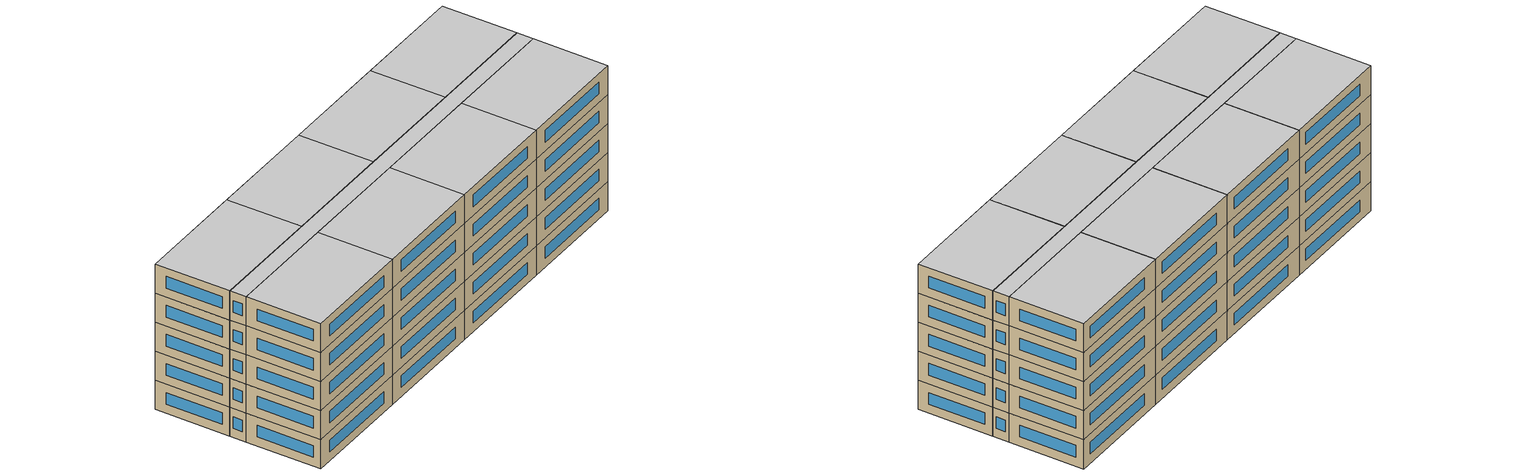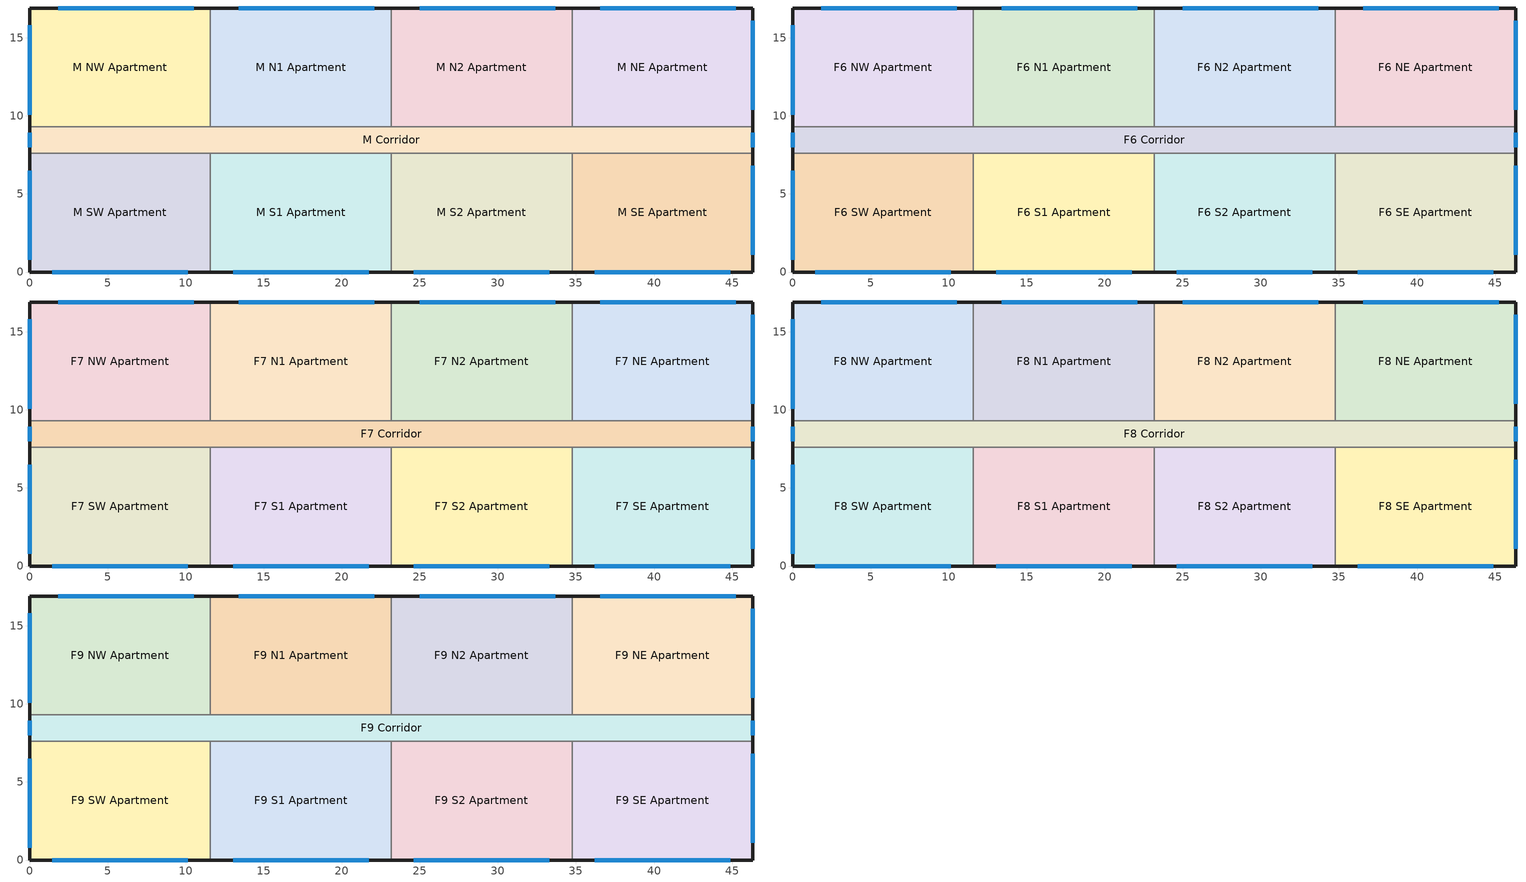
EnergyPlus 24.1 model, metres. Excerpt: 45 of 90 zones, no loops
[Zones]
M N1 Apartment
 floor to F4 N1 Apartment (int_slab_floor): 11.58,16.92 23.16,16.92 23.16,9.3 11.58,9.3 z12.19
 wall outside (res_ext_wall): 23.16,16.92 11.58,16.92 z12.19:15.24
 wall to M N2 Apartment (int_wall): 23.16,9.3 23.16,16.92 z12.19:15.24
 wall to M Corridor (int_wall): 11.58,9.3 23.16,9.3 z12.19:15.24
 window (ResWindow_U__SHGC_0.37): 22.08,16.92 13.4,16.92 z13.15:14.36
M N2 Apartment
 floor to F4 N2 Apartment (int_slab_floor): 23.16,16.92 34.75,16.92 34.75,9.3 23.16,9.3 z12.19
 wall outside (res_ext_wall): 34.75,16.92 23.16,16.92 z12.19:15.24
 wall to M NE Apartment (int_wall): 34.75,9.3 34.75,16.92 z12.19:15.24
 wall to M Corridor (int_wall): 23.16,9.3 34.75,9.3 z12.19:15.24
 window (ResWindow_U__SHGC_0.37): 33.66,16.92 24.98,16.92 z13.15:14.36
M NE Apartment
 floor to F4 NE Apartment (int_slab_floor): 34.75,16.92 46.33,16.92 46.33,9.3 34.75,9.3 z12.19
 wall outside (res_ext_wall): 46.33,9.3 46.33,16.92 34.75,16.92 z12.19:15.24
 wall to M Corridor (int_wall): 34.75,9.3 46.33,9.3 z12.19:15.24
 window (ResWindow_U__SHGC_0.37): 45.25,16.92 36.56,16.92 / 46.33,10.4 46.33,16.11 z13.15:14.36
M NW Apartment
 floor to F4 NW Apartment (int_slab_floor): 0,16.92 11.58,16.92 11.58,9.3 0,9.3 z12.19
 wall outside (res_ext_wall): 11.58,16.92 0,16.92 0,9.3 z12.19:15.24
 wall to M N1 Apartment (int_wall): 11.58,9.3 11.58,16.92 z12.19:15.24
 wall to M Corridor (int_wall): 0,9.3 11.58,9.3 z12.19:15.24
 window (ResWindow_U__SHGC_0.37): 10.5,16.92 1.81,16.92 / 0,15.8 0,10.08 z13.15:14.36
M S1 Apartment
 floor to F4 S1 Apartment (int_slab_floor): 11.58,7.62 23.16,7.62 23.16,0 11.58,0 z12.19
 wall outside (res_ext_wall): 11.58,0 23.16,0 z12.19:15.24
 wall to M S2 Apartment (int_wall): 23.16,0 23.16,7.62 z12.19:15.24
 wall to M Corridor (int_wall): 23.16,7.62 11.58,7.62 z12.19:15.24
 window (ResWindow_U__SHGC_0.37): 13.03,0 21.72,0 z13.15:14.36
M S2 Apartment
 floor to F4 S2 Apartment (int_slab_floor): 23.16,7.62 34.75,7.62 34.75,0 23.16,0 z12.19
 wall outside (res_ext_wall): 23.16,0 34.75,0 z12.19:15.24
 wall to M SE Apartment (int_wall): 34.75,0 34.75,7.62 z12.19:15.24
 wall to M Corridor (int_wall): 34.75,7.62 23.16,7.62 z12.19:15.24
 window (ResWindow_U__SHGC_0.37): 24.61,0 33.3,0 z13.15:14.36
M SE Apartment
 floor to F4 SE Apartment (int_slab_floor): 34.75,7.62 46.33,7.62 46.33,0 34.75,0 z12.19
 wall outside (res_ext_wall): 34.75,0 46.33,0 46.33,7.62 z12.19:15.24
 wall to M Corridor (int_wall): 46.33,7.62 34.75,7.62 z12.19:15.24
 window (ResWindow_U__SHGC_0.37): 36.19,0 44.88,0 / 46.33,1.1 46.33,6.81 z13.15:14.36
M SW Apartment
 floor to F4 SW Apartment (int_slab_floor): 0,7.62 11.58,7.62 11.58,0 0,0 z12.19
 wall outside (res_ext_wall): 0,7.62 0,0 11.58,0 z12.19:15.24
 wall to M S1 Apartment (int_wall): 11.58,0 11.58,7.62 z12.19:15.24
 wall to M Corridor (int_wall): 11.58,7.62 0,7.62 z12.19:15.24
 window (ResWindow_U__SHGC_0.37): 0,6.5 0,0.79 / 1.45,0 10.13,0 z13.15:14.36
M Corridor
 floor to F4 Corridor (int_slab_floor): 0,9.3 46.33,9.3 46.33,7.62 0,7.62 z12.19
 wall outside (res_ext_wall): 46.33,7.62 46.33,9.3 / 0,9.3 0,7.62 z12.19:15.24
 window (ResWindow_U__SHGC_0.37): 0,8.91 0,8 / 46.33,8 46.33,8.91 z13.15:14.36
F6 N1 Apartment
 floor to M N1 Apartment (int_slab_floor): 11.58,16.92 23.16,16.92 23.16,9.3 11.58,9.3 z15.24
 wall outside (res_ext_wall): 23.16,16.92 11.58,16.92 z15.24:18.29
 wall to F6 N2 Apartment (int_wall): 23.16,9.3 23.16,16.92 z15.24:18.29
 wall to F6 Corridor (int_wall): 11.58,9.3 23.16,9.3 z15.24:18.29
 window (ResWindow_U__SHGC_0.37): 22.08,16.92 13.4,16.92 z16.19:17.41
F6 N2 Apartment
 floor to M N2 Apartment (int_slab_floor): 23.16,16.92 34.75,16.92 34.75,9.3 23.16,9.3 z15.24
 wall outside (res_ext_wall): 34.75,16.92 23.16,16.92 z15.24:18.29
 wall to F6 NE Apartment (int_wall): 34.75,9.3 34.75,16.92 z15.24:18.29
 wall to F6 Corridor (int_wall): 23.16,9.3 34.75,9.3 z15.24:18.29
 window (ResWindow_U__SHGC_0.37): 33.66,16.92 24.98,16.92 z16.19:17.41
F6 NE Apartment
 floor to M NE Apartment (int_slab_floor): 34.75,16.92 46.33,16.92 46.33,9.3 34.75,9.3 z15.24
 wall outside (res_ext_wall): 46.33,9.3 46.33,16.92 34.75,16.92 z15.24:18.29
 wall to F6 Corridor (int_wall): 34.75,9.3 46.33,9.3 z15.24:18.29
 window (ResWindow_U__SHGC_0.37): 45.25,16.92 36.56,16.92 / 46.33,10.4 46.33,16.11 z16.19:17.41
F6 NW Apartment
 floor to M NW Apartment (int_slab_floor): 0,16.92 11.58,16.92 11.58,9.3 0,9.3 z15.24
 wall outside (res_ext_wall): 11.58,16.92 0,16.92 0,9.3 z15.24:18.29
 wall to F6 N1 Apartment (int_wall): 11.58,9.3 11.58,16.92 z15.24:18.29
 wall to F6 Corridor (int_wall): 0,9.3 11.58,9.3 z15.24:18.29
 window (ResWindow_U__SHGC_0.37): 10.5,16.92 1.81,16.92 / 0,15.8 0,10.08 z16.19:17.41
F6 S1 Apartment
 floor to M S1 Apartment (int_slab_floor): 11.58,7.62 23.16,7.62 23.16,0 11.58,0 z15.24
 wall outside (res_ext_wall): 11.58,0 23.16,0 z15.24:18.29
 wall to F6 S2 Apartment (int_wall): 23.16,0 23.16,7.62 z15.24:18.29
 wall to F6 Corridor (int_wall): 23.16,7.62 11.58,7.62 z15.24:18.29
 window (ResWindow_U__SHGC_0.37): 13.03,0 21.72,0 z16.19:17.41
F6 S2 Apartment
 floor to M S2 Apartment (int_slab_floor): 23.16,7.62 34.75,7.62 34.75,0 23.16,0 z15.24
 wall outside (res_ext_wall): 23.16,0 34.75,0 z15.24:18.29
 wall to F6 SE Apartment (int_wall): 34.75,0 34.75,7.62 z15.24:18.29
 wall to F6 Corridor (int_wall): 34.75,7.62 23.16,7.62 z15.24:18.29
 window (ResWindow_U__SHGC_0.37): 24.61,0 33.3,0 z16.19:17.41
F6 SE Apartment
 floor to M SE Apartment (int_slab_floor): 34.75,7.62 46.33,7.62 46.33,0 34.75,0 z15.24
 wall outside (res_ext_wall): 34.75,0 46.33,0 46.33,7.62 z15.24:18.29
 wall to F6 Corridor (int_wall): 46.33,7.62 34.75,7.62 z15.24:18.29
 window (ResWindow_U__SHGC_0.37): 36.19,0 44.88,0 / 46.33,1.1 46.33,6.81 z16.19:17.41
F6 SW Apartment
 floor to M SW Apartment (int_slab_floor): 0,7.62 11.58,7.62 11.58,0 0,0 z15.24
 wall outside (res_ext_wall): 0,7.62 0,0 11.58,0 z15.24:18.29
 wall to F6 S1 Apartment (int_wall): 11.58,0 11.58,7.62 z15.24:18.29
 wall to F6 Corridor (int_wall): 11.58,7.62 0,7.62 z15.24:18.29
 window (ResWindow_U__SHGC_0.37): 0,6.5 0,0.79 / 1.45,0 10.13,0 z16.19:17.41
F6 Corridor
 floor to M Corridor (int_slab_floor): 0,9.3 46.33,9.3 46.33,7.62 0,7.62 z15.24
 wall outside (res_ext_wall): 46.33,7.62 46.33,9.3 / 0,9.3 0,7.62 z15.24:18.29
 window (ResWindow_U__SHGC_0.37): 0,8.91 0,8 / 46.33,8 46.33,8.91 z16.19:17.41
F7 N1 Apartment
 floor to F6 N1 Apartment (int_slab_floor): 11.58,16.92 23.16,16.92 23.16,9.3 11.58,9.3 z18.29
 wall outside (res_ext_wall): 23.16,16.92 11.58,16.92 z18.29:21.33
 wall to F7 N2 Apartment (int_wall): 23.16,9.3 23.16,16.92 z18.29:21.33
 wall to F7 Corridor (int_wall): 11.58,9.3 23.16,9.3 z18.29:21.33
 window (ResWindow_U__SHGC_0.37): 22.08,16.92 13.4,16.92 z19.24:20.46
F7 N2 Apartment
 floor to F6 N2 Apartment (int_slab_floor): 23.16,16.92 34.75,16.92 34.75,9.3 23.16,9.3 z18.29
 wall outside (res_ext_wall): 34.75,16.92 23.16,16.92 z18.29:21.33
 wall to F7 NE Apartment (int_wall): 34.75,9.3 34.75,16.92 z18.29:21.33
 wall to F7 Corridor (int_wall): 23.16,9.3 34.75,9.3 z18.29:21.33
 window (ResWindow_U__SHGC_0.37): 33.66,16.92 24.98,16.92 z19.24:20.46
F7 NE Apartment
 floor to F6 NE Apartment (int_slab_floor): 34.75,16.92 46.33,16.92 46.33,9.3 34.75,9.3 z18.29
 wall outside (res_ext_wall): 46.33,9.3 46.33,16.92 34.75,16.92 z18.29:21.33
 wall to F7 Corridor (int_wall): 34.75,9.3 46.33,9.3 z18.29:21.33
 window (ResWindow_U__SHGC_0.37): 45.25,16.92 36.56,16.92 / 46.33,10.4 46.33,16.11 z19.24:20.46
F7 NW Apartment
 floor to F6 NW Apartment (int_slab_floor): 0,16.92 11.58,16.92 11.58,9.3 0,9.3 z18.29
 wall outside (res_ext_wall): 11.58,16.92 0,16.92 0,9.3 z18.29:21.33
 wall to F7 N1 Apartment (int_wall): 11.58,9.3 11.58,16.92 z18.29:21.33
 wall to F7 Corridor (int_wall): 0,9.3 11.58,9.3 z18.29:21.33
 window (ResWindow_U__SHGC_0.37): 10.5,16.92 1.81,16.92 / 0,15.8 0,10.08 z19.24:20.46
F7 S1 Apartment
 floor to F6 S1 Apartment (int_slab_floor): 11.58,7.62 23.16,7.62 23.16,0 11.58,0 z18.29
 wall outside (res_ext_wall): 11.58,0 23.16,0 z18.29:21.33
 wall to F7 S2 Apartment (int_wall): 23.16,0 23.16,7.62 z18.29:21.33
 wall to F7 Corridor (int_wall): 23.16,7.62 11.58,7.62 z18.29:21.33
 window (ResWindow_U__SHGC_0.37): 13.03,0 21.72,0 z19.24:20.46
F7 S2 Apartment
 floor to F6 S2 Apartment (int_slab_floor): 23.16,7.62 34.75,7.62 34.75,0 23.16,0 z18.29
 wall outside (res_ext_wall): 23.16,0 34.75,0 z18.29:21.33
 wall to F7 SE Apartment (int_wall): 34.75,0 34.75,7.62 z18.29:21.33
 wall to F7 Corridor (int_wall): 34.75,7.62 23.16,7.62 z18.29:21.33
 window (ResWindow_U__SHGC_0.37): 24.61,0 33.3,0 z19.24:20.46
F7 SE Apartment
 floor to F6 SE Apartment (int_slab_floor): 34.75,7.62 46.33,7.62 46.33,0 34.75,0 z18.29
 wall outside (res_ext_wall): 34.75,0 46.33,0 46.33,7.62 z18.29:21.33
 wall to F7 Corridor (int_wall): 46.33,7.62 34.75,7.62 z18.29:21.33
 window (ResWindow_U__SHGC_0.37): 36.19,0 44.88,0 / 46.33,1.1 46.33,6.81 z19.24:20.46
F7 SW Apartment
 floor to F6 SW Apartment (int_slab_floor): 0,7.62 11.58,7.62 11.58,0 0,0 z18.29
 wall outside (res_ext_wall): 0,7.62 0,0 11.58,0 z18.29:21.33
 wall to F7 S1 Apartment (int_wall): 11.58,0 11.58,7.62 z18.29:21.33
 wall to F7 Corridor (int_wall): 11.58,7.62 0,7.62 z18.29:21.33
 window (ResWindow_U__SHGC_0.37): 0,6.5 0,0.79 / 1.45,0 10.13,0 z19.24:20.46
F7 Corridor
 floor to F6 Corridor (int_slab_floor): 0,9.3 46.33,9.3 46.33,7.62 0,7.62 z18.29
 wall outside (res_ext_wall): 46.33,7.62 46.33,9.3 / 0,9.3 0,7.62 z18.29:21.33
 window (ResWindow_U__SHGC_0.37): 0,8.91 0,8 / 46.33,8 46.33,8.91 z19.24:20.46
F8 N1 Apartment
 floor to F7 N1 Apartment (int_slab_floor): 11.58,16.92 23.16,16.92 23.16,9.3 11.58,9.3 z21.33
 wall outside (res_ext_wall): 23.16,16.92 11.58,16.92 z21.33:24.38
 wall to F8 N2 Apartment (int_wall): 23.16,9.3 23.16,16.92 z21.33:24.38
 wall to F8 Corridor (int_wall): 11.58,9.3 23.16,9.3 z21.33:24.38
 window (ResWindow_U__SHGC_0.37): 22.08,16.92 13.4,16.92 z22.29:23.51
F8 N2 Apartment
 floor to F7 N2 Apartment (int_slab_floor): 23.16,16.92 34.75,16.92 34.75,9.3 23.16,9.3 z21.33
 wall outside (res_ext_wall): 34.75,16.92 23.16,16.92 z21.33:24.38
 wall to F8 NE Apartment (int_wall): 34.75,9.3 34.75,16.92 z21.33:24.38
 wall to F8 Corridor (int_wall): 23.16,9.3 34.75,9.3 z21.33:24.38
 window (ResWindow_U__SHGC_0.37): 33.66,16.92 24.98,16.92 z22.29:23.51
F8 NE Apartment
 floor to F7 NE Apartment (int_slab_floor): 34.75,16.92 46.33,16.92 46.33,9.3 34.75,9.3 z21.33
 wall outside (res_ext_wall): 46.33,9.3 46.33,16.92 34.75,16.92 z21.33:24.38
 wall to F8 Corridor (int_wall): 34.75,9.3 46.33,9.3 z21.33:24.38
 window (ResWindow_U__SHGC_0.37): 45.25,16.92 36.56,16.92 / 46.33,10.4 46.33,16.11 z22.29:23.51
F8 NW Apartment
 floor to F7 NW Apartment (int_slab_floor): 0,16.92 11.58,16.92 11.58,9.3 0,9.3 z21.33
 wall outside (res_ext_wall): 11.58,16.92 0,16.92 0,9.3 z21.33:24.38
 wall to F8 N1 Apartment (int_wall): 11.58,9.3 11.58,16.92 z21.33:24.38
 wall to F8 Corridor (int_wall): 0,9.3 11.58,9.3 z21.33:24.38
 window (ResWindow_U__SHGC_0.37): 10.5,16.92 1.81,16.92 / 0,15.8 0,10.08 z22.29:23.51
F8 S1 Apartment
 floor to F7 S1 Apartment (int_slab_floor): 11.58,7.62 23.16,7.62 23.16,0 11.58,0 z21.33
 wall outside (res_ext_wall): 11.58,0 23.16,0 z21.33:24.38
 wall to F8 S2 Apartment (int_wall): 23.16,0 23.16,7.62 z21.33:24.38
 wall to F8 Corridor (int_wall): 23.16,7.62 11.58,7.62 z21.33:24.38
 window (ResWindow_U__SHGC_0.37): 13.03,0 21.72,0 z22.29:23.51
F8 S2 Apartment
 floor to F7 S2 Apartment (int_slab_floor): 23.16,7.62 34.75,7.62 34.75,0 23.16,0 z21.33
 wall outside (res_ext_wall): 23.16,0 34.75,0 z21.33:24.38
 wall to F8 SE Apartment (int_wall): 34.75,0 34.75,7.62 z21.33:24.38
 wall to F8 Corridor (int_wall): 34.75,7.62 23.16,7.62 z21.33:24.38
 window (ResWindow_U__SHGC_0.37): 24.61,0 33.3,0 z22.29:23.51
F8 SE Apartment
 floor to F7 SE Apartment (int_slab_floor): 34.75,7.62 46.33,7.62 46.33,0 34.75,0 z21.33
 wall outside (res_ext_wall): 34.75,0 46.33,0 46.33,7.62 z21.33:24.38
 wall to F8 Corridor (int_wall): 46.33,7.62 34.75,7.62 z21.33:24.38
 window (ResWindow_U__SHGC_0.37): 36.19,0 44.88,0 / 46.33,1.1 46.33,6.81 z22.29:23.51
F8 SW Apartment
 floor to F7 SW Apartment (int_slab_floor): 0,7.62 11.58,7.62 11.58,0 0,0 z21.33
 wall outside (res_ext_wall): 0,7.62 0,0 11.58,0 z21.33:24.38
 wall to F8 S1 Apartment (int_wall): 11.58,0 11.58,7.62 z21.33:24.38
 wall to F8 Corridor (int_wall): 11.58,7.62 0,7.62 z21.33:24.38
 window (ResWindow_U__SHGC_0.37): 0,6.5 0,0.79 / 1.45,0 10.13,0 z22.29:23.51
F8 Corridor
 floor to F7 Corridor (int_slab_floor): 0,9.3 46.33,9.3 46.33,7.62 0,7.62 z21.33
 wall outside (res_ext_wall): 46.33,7.62 46.33,9.3 / 0,9.3 0,7.62 z21.33:24.38
 window (ResWindow_U__SHGC_0.37): 0,8.91 0,8 / 46.33,8 46.33,8.91 z22.29:23.51
F9 N1 Apartment
 floor to F8 N1 Apartment (int_slab_floor): 11.58,16.92 23.16,16.92 23.16,9.3 11.58,9.3 z24.38
 wall outside (res_ext_wall): 23.16,16.92 11.58,16.92 z24.38:27.43
 wall to F9 N2 Apartment (int_wall): 23.16,9.3 23.16,16.92 z24.38:27.43
 wall to F9 Corridor (int_wall): 11.58,9.3 23.16,9.3 z24.38:27.43
 window (ResWindow_U__SHGC_0.37): 22.08,16.92 13.4,16.92 z25.34:26.56
 ceiling to T N1 Apartment (int_slab_ceiling): 23.16,9.3 23.16,16.92 11.58,16.92 11.58,9.3 z27.43
F9 N2 Apartment
 floor to F8 N2 Apartment (int_slab_floor): 23.16,16.92 34.75,16.92 34.75,9.3 23.16,9.3 z24.38
 wall outside (res_ext_wall): 34.75,16.92 23.16,16.92 z24.38:27.43
 wall to F9 NE Apartment (int_wall): 34.75,9.3 34.75,16.92 z24.38:27.43
 wall to F9 Corridor (int_wall): 23.16,9.3 34.75,9.3 z24.38:27.43
 window (ResWindow_U__SHGC_0.37): 33.66,16.92 24.98,16.92 z25.34:26.56
 ceiling to T N2 Apartment (int_slab_ceiling): 34.75,9.3 34.75,16.92 23.16,16.92 23.16,9.3 z27.43
F9 NE Apartment
 floor to F8 NE Apartment (int_slab_floor): 34.75,16.92 46.33,16.92 46.33,9.3 34.75,9.3 z24.38
 wall outside (res_ext_wall): 46.33,9.3 46.33,16.92 34.75,16.92 z24.38:27.43
 wall to F9 Corridor (int_wall): 34.75,9.3 46.33,9.3 z24.38:27.43
 window (ResWindow_U__SHGC_0.37): 45.25,16.92 36.56,16.92 / 46.33,10.4 46.33,16.11 z25.34:26.56
 ceiling to T NE Apartment (int_slab_ceiling): 46.33,9.3 46.33,16.92 34.75,16.92 34.75,9.3 z27.43
F9 NW Apartment
 floor to F8 NW Apartment (int_slab_floor): 0,16.92 11.58,16.92 11.58,9.3 0,9.3 z24.38
 wall outside (res_ext_wall): 11.58,16.92 0,16.92 0,9.3 z24.38:27.43
 wall to F9 N1 Apartment (int_wall): 11.58,9.3 11.58,16.92 z24.38:27.43
 wall to F9 Corridor (int_wall): 0,9.3 11.58,9.3 z24.38:27.43
 window (ResWindow_U__SHGC_0.37): 10.5,16.92 1.81,16.92 / 0,15.8 0,10.08 z25.34:26.56
 ceiling to T NW Apartment (int_slab_ceiling): 11.58,9.3 11.58,16.92 0,16.92 0,9.3 z27.43
F9 S1 Apartment
 floor to F8 S1 Apartment (int_slab_floor): 11.58,7.62 23.16,7.62 23.16,0 11.58,0 z24.38
 wall outside (res_ext_wall): 11.58,0 23.16,0 z24.38:27.43
 wall to F9 S2 Apartment (int_wall): 23.16,0 23.16,7.62 z24.38:27.43
 wall to F9 Corridor (int_wall): 23.16,7.62 11.58,7.62 z24.38:27.43
 window (ResWindow_U__SHGC_0.37): 13.03,0 21.72,0 z25.34:26.56
 ceiling to T S1 Apartment (int_slab_ceiling): 23.16,0 23.16,7.62 11.58,7.62 11.58,0 z27.43
F9 S2 Apartment
 floor to F8 S2 Apartment (int_slab_floor): 23.16,7.62 34.75,7.62 34.75,0 23.16,0 z24.38
 wall outside (res_ext_wall): 23.16,0 34.75,0 z24.38:27.43
 wall to F9 SE Apartment (int_wall): 34.75,0 34.75,7.62 z24.38:27.43
 wall to F9 Corridor (int_wall): 34.75,7.62 23.16,7.62 z24.38:27.43
 window (ResWindow_U__SHGC_0.37): 24.61,0 33.3,0 z25.34:26.56
 ceiling to T S2 Apartment (int_slab_ceiling): 34.75,0 34.75,7.62 23.16,7.62 23.16,0 z27.43
F9 SE Apartment
 floor to F8 SE Apartment (int_slab_floor): 34.75,7.62 46.33,7.62 46.33,0 34.75,0 z24.38
 wall outside (res_ext_wall): 34.75,0 46.33,0 46.33,7.62 z24.38:27.43
 wall to F9 Corridor (int_wall): 46.33,7.62 34.75,7.62 z24.38:27.43
 window (ResWindow_U__SHGC_0.37): 36.19,0 44.88,0 / 46.33,1.1 46.33,6.81 z25.34:26.56
 ceiling to T SE Apartment (int_slab_ceiling): 46.33,0 46.33,7.62 34.75,7.62 34.75,0 z27.43
F9 SW Apartment
 floor to F8 SW Apartment (int_slab_floor): 0,7.62 11.58,7.62 11.58,0 0,0 z24.38
 wall outside (res_ext_wall): 0,7.62 0,0 11.58,0 z24.38:27.43
 wall to F9 S1 Apartment (int_wall): 11.58,0 11.58,7.62 z24.38:27.43
 wall to F9 Corridor (int_wall): 11.58,7.62 0,7.62 z24.38:27.43
 window (ResWindow_U__SHGC_0.37): 0,6.5 0,0.79 / 1.45,0 10.13,0 z25.34:26.56
 ceiling to T SW Apartment (int_slab_ceiling): 11.58,0 11.58,7.62 0,7.62 0,0 z27.43
F9 Corridor
 floor to F8 Corridor (int_slab_floor): 0,9.3 46.33,9.3 46.33,7.62 0,7.62 z24.38
 wall outside (res_ext_wall): 46.33,7.62 46.33,9.3 / 0,9.3 0,7.62 z24.38:27.43
 window (ResWindow_U__SHGC_0.37): 0,8.91 0,8 / 46.33,8 46.33,8.91 z25.34:26.56
 ceiling to T Corridor (int_slab_ceiling): 46.33,7.62 46.33,9.3 0,9.3 0,7.62 z27.43
[Building]
ApartmentHighRise: Loads convergence tolerance value=0.04; Maximum number of warmup days=15; Minimum number of warmup days=6; North axis=0; Solar distribution=MinimalShadowing; Temperature convergence tolerance value=0.2; Terrain=City
[Site:GroundTemperature:FCfactorMethod]
January ground temperature=7.1; February ground temperature=3; March ground temperature=-1; April ground temperature=0.8; May ground temperature=-0.2; June ground temperature=4.8; July ground temperature=6.1; August ground temperature=13.7; September ground temperature=22.2; October ground temperature=22.7; November ground temperature=21.7; December ground temperature=18.5
[Site:Location]
Denver-Aurora-Buckley.AFB_CO_USA WMO=724695: Elevation=1726; Latitude=39.72; Longitude=-104.75; Time zone=-7
[Site:WaterMainsTemperature]
Annual average outdoor air temperature=9.95; Calculation method=Correlation; Maximum difference in monthly average outdoor air temperatures=23.7
[SizingPeriod:DesignDay] Barometric pressure=82237; Day of month=21; Daylight saving time indicator=No; Dry bulb temperature range modifier type=DefaultMultipliers; Humidity condition type=WetBulb; Rain indicator=No; Snow indicator=No
Name | Ashrae clear sky optical depth for beam irradiance taub | Ashrae clear sky optical depth for diffuse irradiance taud | Daily dry bulb temperature range | Day type | Maximum dry bulb temperature | Month | Solar model indicator | Wetbulb or dewpoint at maximum dry bulb | Wind direction | Wind speed | Sky clearness
Denver-Aurora-Buckley.AFB_CO_USA Ann Clg .4% Condns DB=>MWB | 0.423 | 2.02 | 14.8 | SummerDesignDay | 33.9 | 7 | ASHRAETau | 15 | 30 | 3.6
Denver-Aurora-Buckley.AFB_CO_USA Ann Htg 99.6% Condns DB |  |  | 0 | WinterDesignDay | -17.9 | 12 | ASHRAEClearSky | -17.9 | 180 | 2.5 | 0
[Construction]
InteriorFurnishings: Std Wood 6inch
ResWindow_U__SHGC_0.37: Res Window Glazing Layer
int_slab_ceiling: CP02 CARPET PAD, 100mm Normalweight concrete floor
int_slab_floor: 100mm Normalweight concrete floor, CP02 CARPET PAD
int_wall: G01 13mm gypsum board, G01 13mm gypsum board
res_ext_wall: F07 25mm stucco, G01 16mm gypsum board, Res_Exterior_Wall_Insulation, G01 16mm gypsum board
[Material]
Name | Conductivity | Density | Roughness | Specific heat | Thickness | Solar absorptance | Thermal absorptance | Visible absorptance
100mm Normalweight concrete floor | 2.31 | 2322 | MediumRough | 832 | 0.1016
F07 25mm stucco | 0.72 | 1856 | Smooth | 840 | 0.0254 | 0.7 | 0.9 | 0.7
G01 13mm gypsum board | 0.16 | 800 | Smooth | 1090 | 0.0127 | 0.7 | 0.9 | 0.5
G01 16mm gypsum board | 0.16 | 800 | MediumSmooth | 1090 | 0.0159
Std Wood 6inch | 0.12 | 540 | MediumSmooth | 1210 | 0.15 | 0.7 | 0.9 | 0.7
[Material:NoMass] Solar absorptance=0.7; Thermal absorptance=0.9
Name | Roughness | Thermal resistance | Visible absorptance
CP02 CARPET PAD | VeryRough | 0.21648 | 0.8
Res_Exterior_Wall_Insulation | MediumSmooth | 2.81828 | 0.7
[WindowMaterial:SimpleGlazingSystem]
Res Window Glazing Layer: Solar heat gain coefficient=0.37; U factor=2.15774; Visible transmittance=0.407
[ElectricEquipment] Design level calculation method=Watts/Area; End use subcategory=MiscPlug; Fraction latent=0; Fraction lost=0; Fraction radiant=0.5; Schedule=EQP_APT_SCH; Watts per floor area=6.67
Name | Zone or zonelist or space or spacelist
F6 N1 Apartment_Plug_MN1_Equip | F6 N1 Apartment
F6 N2 Apartment_Plug_MN2_Equip | F6 N2 Apartment
F6 NE Apartment_Plug_MNE_Equip | F6 NE Apartment
F6 NW Apartment_Plug_MNW_Equip | F6 NW Apartment
F6 S1 Apartment_Plug_MS1_Equip | F6 S1 Apartment
F6 S2 Apartment_Plug_MS2_Equip | F6 S2 Apartment
F6 SE Apartment_Plug_MSE_Equip | F6 SE Apartment
F6 SW Apartment_Plug_MSW_Equip | F6 SW Apartment
F7 N1 Apartment_Plug_MN1_Equip | F7 N1 Apartment
F7 N2 Apartment_Plug_MN2_Equip | F7 N2 Apartment
F7 NE Apartment_Plug_MNE_Equip | F7 NE Apartment
F7 NW Apartment_Plug_MNW_Equip | F7 NW Apartment
F7 S1 Apartment_Plug_MS1_Equip | F7 S1 Apartment
F7 S2 Apartment_Plug_MS2_Equip | F7 S2 Apartment
F7 SE Apartment_Plug_MSE_Equip | F7 SE Apartment
F7 SW Apartment_Plug_MSW_Equip | F7 SW Apartment
F8 N1 Apartment_Plug_MN1_Equip | F8 N1 Apartment
F8 N2 Apartment_Plug_MN2_Equip | F8 N2 Apartment
F8 NE Apartment_Plug_MNE_Equip | F8 NE Apartment
F8 NW Apartment_Plug_MNW_Equip | F8 NW Apartment
F8 S1 Apartment_Plug_MS1_Equip | F8 S1 Apartment
F8 S2 Apartment_Plug_MS2_Equip | F8 S2 Apartment
F8 SE Apartment_Plug_MSE_Equip | F8 SE Apartment
F8 SW Apartment_Plug_MSW_Equip | F8 SW Apartment
F9 N1 Apartment_Plug_MN1_Equip | F9 N1 Apartment
F9 N2 Apartment_Plug_MN2_Equip | F9 N2 Apartment
F9 NE Apartment_Plug_MNE_Equip | F9 NE Apartment
F9 NW Apartment_Plug_MNW_Equip | F9 NW Apartment
F9 S1 Apartment_Plug_MS1_Equip | F9 S1 Apartment
F9 S2 Apartment_Plug_MS2_Equip | F9 S2 Apartment
F9 SE Apartment_Plug_MSE_Equip | F9 SE Apartment
F9 SW Apartment_Plug_MSW_Equip | F9 SW Apartment
M N1 Apartment_Plug_MN1_Equip | M N1 Apartment
M N2 Apartment_Plug_MN2_Equip | M N2 Apartment
M NE Apartment_Plug_MNE_Equip | M NE Apartment
M NW Apartment_Plug_MNW_Equip | M NW Apartment
M S1 Apartment_Plug_MS1_Equip | M S1 Apartment
M S2 Apartment_Plug_MS2_Equip | M S2 Apartment
M SE Apartment_Plug_MSE_Equip | M SE Apartment
M SW Apartment_Plug_MSW_Equip | M SW Apartment
[EnergyManagementSystem:Program]
SetBoilerPar: SET CapRated =  197380.04; SET EtRated =  0.8; SET CapRated = (CapRated *3.412)/1000; SET SkinLossRate = 0.02; SET BoilerType = 1; IF BoilerType  == 1; IF CapRated >10000; SET PLRx = 0.2; ELSEIF CapRated >5000; SET PLRx = 0.25; ELSEIF CapRated >1000; SET PLRx = 0.33; ELSE; SET BoilerType = 2; SET PLRx = 0.2; ENDIF; ELSE; SET PLRx = 0.2; ENDIF; IF BoilerType == 1; SET CurveX = 0.975 + 0.305 * PLRx - 0.527 * (PLRx^2) + 0.249 * (PLRx^3); ELSE; SET CurveX = 0.907 + 0.320 * PLRx - 0.420 * (PLRx^2) + 0.193 * (PLRx^3); ENDIF; SET LoadX = CapRated * PLRx; SET Etx = CurveX * EtRated; SET InputEx = LoadX/Etx; SET SkinEx = CapRated * SkinLossRate; SET Ecx = (LoadX + SkinEx)/InputEx
Transformer_Load_Prog: SET Wired_LTG = Facility_Int_LTG*0.0015
[EnergyManagementSystem:ProgramCallingManager]
BoilerCurveManager: InsideHVACSystemIterationLoop; SetBoilerCurve
BoilerParManager: BeginNewEnvironment; SetBoilerPar
Door_Switch_Enabled_Thermostat_Reset: BeginTimestepBeforePredictor; Door_Switch_Enabled_Thermostat_Reset_Program_N_Apartments; Door_Switch_Enabled_Thermostat_Reset_Program_S_Apartments
OA_BASED_OPTIMUM_START_EMS_Program Manager: BeginTimestepBeforePredictor; OA_BASED_OPTIMUM_START_EMS_Program
Transformer_Load_Prog_Manager: AfterPredictorAfterHVACManagers; Transformer_Load_Prog
[EnergyManagementSystem:Sensor]
Name | Output variable or output meter | Output variable or output meter index key
Facility_Int_LTG | InteriorLights:Electricity
OAT | Site Outdoor Air Drybulb Temperature | Environment
[Exterior:Lights]
Facade Lighting: Control option=AstronomicalClock; Design level=7504.3; End use subcategory=General; Schedule=Exterior_Lgt_ALWAYS_ON
[InternalMass] Construction=InteriorFurnishings; Surface area=176.4981
Name | Zone or zonelist
F6 N1 Apartment_InternalMass_1 | F6 N1 Apartment
F6 N2 Apartment_InternalMass_1 | F6 N2 Apartment
F6 NE Apartment_InternalMass_1 | F6 NE Apartment
F6 NW Apartment_InternalMass_1 | F6 NW Apartment
F6 S1 Apartment_InternalMass_1 | F6 S1 Apartment
F6 S2 Apartment_InternalMass_1 | F6 S2 Apartment
F6 SE Apartment_InternalMass_1 | F6 SE Apartment
F6 SW Apartment_InternalMass_1 | F6 SW Apartment
F7 N1 Apartment_InternalMass_1 | F7 N1 Apartment
F7 N2 Apartment_InternalMass_1 | F7 N2 Apartment
F7 NE Apartment_InternalMass_1 | F7 NE Apartment
F7 NW Apartment_InternalMass_1 | F7 NW Apartment
F7 S1 Apartment_InternalMass_1 | F7 S1 Apartment
F7 S2 Apartment_InternalMass_1 | F7 S2 Apartment
F7 SE Apartment_InternalMass_1 | F7 SE Apartment
F7 SW Apartment_InternalMass_1 | F7 SW Apartment
F8 N1 Apartment_InternalMass_1 | F8 N1 Apartment
F8 N2 Apartment_InternalMass_1 | F8 N2 Apartment
F8 NE Apartment_InternalMass_1 | F8 NE Apartment
F8 NW Apartment_InternalMass_1 | F8 NW Apartment
F8 S1 Apartment_InternalMass_1 | F8 S1 Apartment
F8 S2 Apartment_InternalMass_1 | F8 S2 Apartment
F8 SE Apartment_InternalMass_1 | F8 SE Apartment
F8 SW Apartment_InternalMass_1 | F8 SW Apartment
F9 N1 Apartment_InternalMass_1 | F9 N1 Apartment
F9 N2 Apartment_InternalMass_1 | F9 N2 Apartment
F9 NE Apartment_InternalMass_1 | F9 NE Apartment
F9 NW Apartment_InternalMass_1 | F9 NW Apartment
F9 S1 Apartment_InternalMass_1 | F9 S1 Apartment
F9 S2 Apartment_InternalMass_1 | F9 S2 Apartment
F9 SE Apartment_InternalMass_1 | F9 SE Apartment
F9 SW Apartment_InternalMass_1 | F9 SW Apartment
M N1 Apartment_InternalMass_1 | M N1 Apartment
M N2 Apartment_InternalMass_1 | M N2 Apartment
M NE Apartment_InternalMass_1 | M NE Apartment
M NW Apartment_InternalMass_1 | M NW Apartment
M S1 Apartment_InternalMass_1 | M S1 Apartment
M S2 Apartment_InternalMass_1 | M S2 Apartment
M SE Apartment_InternalMass_1 | M SE Apartment
M SW Apartment_InternalMass_1 | M SW Apartment
[Lights] Design level calculation method=Watts/Area; Fraction radiant=0.6; Fraction replaceable=1; Fraction visible=0.2; Return air fraction=0; Return air fraction calculated from plenum temperature=No
Name | End use subcategory | Schedule | Watts per floor area | Zone or zonelist or space or spacelist
F6 Corridor_Lights_hardwired | LightsWired | LTG_COR_SCH | 5.29584 | F6 Corridor
F6 N1 Apartment_Lights_hardwired | LightsWired | LTG_APT_SCH | 6.45835 | F6 N1 Apartment
F6 N1 Apartment_Lights_plugin | LightsPlugIn | LTG_APT_SCH | 2.90626 | F6 N1 Apartment
F6 N2 Apartment_Lights_hardwired | LightsWired | LTG_APT_SCH | 6.45835 | F6 N2 Apartment
F6 N2 Apartment_Lights_plugin | LightsPlugIn | LTG_APT_SCH | 2.90626 | F6 N2 Apartment
F6 NE Apartment_Lights_hardwired | LightsWired | LTG_APT_SCH | 6.45835 | F6 NE Apartment
F6 NE Apartment_Lights_plugin | LightsPlugIn | LTG_APT_SCH | 2.90626 | F6 NE Apartment
F6 NW Apartment_Lights_hardwired | LightsWired | LTG_APT_SCH | 6.45835 | F6 NW Apartment
F6 NW Apartment_Lights_plugin | LightsPlugIn | LTG_APT_SCH | 2.90626 | F6 NW Apartment
F6 S1 Apartment_Lights_hardwired | LightsWired | LTG_APT_SCH | 6.45835 | F6 S1 Apartment
F6 S1 Apartment_Lights_plugin | LightsPlugIn | LTG_APT_SCH | 2.90626 | F6 S1 Apartment
F6 S2 Apartment_Lights_hardwired | LightsWired | LTG_APT_SCH | 6.45835 | F6 S2 Apartment
F6 S2 Apartment_Lights_plugin | LightsPlugIn | LTG_APT_SCH | 2.90626 | F6 S2 Apartment
F6 SE Apartment_Lights_hardwired | LightsWired | LTG_APT_SCH | 6.45835 | F6 SE Apartment
F6 SE Apartment_Lights_plugin | LightsPlugIn | LTG_APT_SCH | 2.90626 | F6 SE Apartment
F6 SW Apartment_Lights_hardwired | LightsWired | LTG_APT_SCH | 6.45835 | F6 SW Apartment
F6 SW Apartment_Lights_plugin | LightsPlugIn | LTG_APT_SCH | 2.90626 | F6 SW Apartment
F7 Corridor_Lights_hardwired | LightsWired | LTG_COR_SCH | 5.29584 | F7 Corridor
F7 N1 Apartment_Lights_hardwired | LightsWired | LTG_APT_SCH | 6.45835 | F7 N1 Apartment
F7 N1 Apartment_Lights_plugin | LightsPlugIn | LTG_APT_SCH | 2.90626 | F7 N1 Apartment
F7 N2 Apartment_Lights_hardwired | LightsWired | LTG_APT_SCH | 6.45835 | F7 N2 Apartment
F7 N2 Apartment_Lights_plugin | LightsPlugIn | LTG_APT_SCH | 2.90626 | F7 N2 Apartment
F7 NE Apartment_Lights_hardwired | LightsWired | LTG_APT_SCH | 6.45835 | F7 NE Apartment
F7 NE Apartment_Lights_plugin | LightsPlugIn | LTG_APT_SCH | 2.90626 | F7 NE Apartment
F7 NW Apartment_Lights_hardwired | LightsWired | LTG_APT_SCH | 6.45835 | F7 NW Apartment
F7 NW Apartment_Lights_plugin | LightsPlugIn | LTG_APT_SCH | 2.90626 | F7 NW Apartment
F7 S1 Apartment_Lights_hardwired | LightsWired | LTG_APT_SCH | 6.45835 | F7 S1 Apartment
F7 S1 Apartment_Lights_plugin | LightsPlugIn | LTG_APT_SCH | 2.90626 | F7 S1 Apartment
F7 S2 Apartment_Lights_hardwired | LightsWired | LTG_APT_SCH | 6.45835 | F7 S2 Apartment
F7 S2 Apartment_Lights_plugin | LightsPlugIn | LTG_APT_SCH | 2.90626 | F7 S2 Apartment
F7 SE Apartment_Lights_hardwired | LightsWired | LTG_APT_SCH | 6.45835 | F7 SE Apartment
F7 SE Apartment_Lights_plugin | LightsPlugIn | LTG_APT_SCH | 2.90626 | F7 SE Apartment
F7 SW Apartment_Lights_hardwired | LightsWired | LTG_APT_SCH | 6.45835 | F7 SW Apartment
F7 SW Apartment_Lights_plugin | LightsPlugIn | LTG_APT_SCH | 2.90626 | F7 SW Apartment
F8 Corridor_Lights_hardwired | LightsWired | LTG_COR_SCH | 5.29584 | F8 Corridor
F8 N1 Apartment_Lights_hardwired | LightsWired | LTG_APT_SCH | 6.45835 | F8 N1 Apartment
F8 N1 Apartment_Lights_plugin | LightsPlugIn | LTG_APT_SCH | 2.90626 | F8 N1 Apartment
F8 N2 Apartment_Lights_hardwired | LightsWired | LTG_APT_SCH | 6.45835 | F8 N2 Apartment
F8 N2 Apartment_Lights_plugin | LightsPlugIn | LTG_APT_SCH | 2.90626 | F8 N2 Apartment
F8 NE Apartment_Lights_hardwired | LightsWired | LTG_APT_SCH | 6.45835 | F8 NE Apartment
F8 NE Apartment_Lights_plugin | LightsPlugIn | LTG_APT_SCH | 2.90626 | F8 NE Apartment
F8 NW Apartment_Lights_hardwired | LightsWired | LTG_APT_SCH | 6.45835 | F8 NW Apartment
F8 NW Apartment_Lights_plugin | LightsPlugIn | LTG_APT_SCH | 2.90626 | F8 NW Apartment
F8 S1 Apartment_Lights_hardwired | LightsWired | LTG_APT_SCH | 6.45835 | F8 S1 Apartment
F8 S1 Apartment_Lights_plugin | LightsPlugIn | LTG_APT_SCH | 2.90626 | F8 S1 Apartment
F8 S2 Apartment_Lights_hardwired | LightsWired | LTG_APT_SCH | 6.45835 | F8 S2 Apartment
F8 S2 Apartment_Lights_plugin | LightsPlugIn | LTG_APT_SCH | 2.90626 | F8 S2 Apartment
F8 SE Apartment_Lights_hardwired | LightsWired | LTG_APT_SCH | 6.45835 | F8 SE Apartment
F8 SE Apartment_Lights_plugin | LightsPlugIn | LTG_APT_SCH | 2.90626 | F8 SE Apartment
F8 SW Apartment_Lights_hardwired | LightsWired | LTG_APT_SCH | 6.45835 | F8 SW Apartment
F8 SW Apartment_Lights_plugin | LightsPlugIn | LTG_APT_SCH | 2.90626 | F8 SW Apartment
F9 Corridor_Lights_hardwired | LightsWired | LTG_COR_SCH | 5.29584 | F9 Corridor
F9 N1 Apartment_Lights_hardwired | LightsWired | LTG_APT_SCH | 6.45835 | F9 N1 Apartment
F9 N1 Apartment_Lights_plugin | LightsPlugIn | LTG_APT_SCH | 2.90626 | F9 N1 Apartment
F9 N2 Apartment_Lights_hardwired | LightsWired | LTG_APT_SCH | 6.45835 | F9 N2 Apartment
F9 N2 Apartment_Lights_plugin | LightsPlugIn | LTG_APT_SCH | 2.90626 | F9 N2 Apartment
F9 NE Apartment_Lights_hardwired | LightsWired | LTG_APT_SCH | 6.45835 | F9 NE Apartment
F9 NE Apartment_Lights_plugin | LightsPlugIn | LTG_APT_SCH | 2.90626 | F9 NE Apartment
F9 NW Apartment_Lights_hardwired | LightsWired | LTG_APT_SCH | 6.45835 | F9 NW Apartment
F9 NW Apartment_Lights_plugin | LightsPlugIn | LTG_APT_SCH | 2.90626 | F9 NW Apartment
F9 S1 Apartment_Lights_hardwired | LightsWired | LTG_APT_SCH | 6.45835 | F9 S1 Apartment
F9 S1 Apartment_Lights_plugin | LightsPlugIn | LTG_APT_SCH | 2.90626 | F9 S1 Apartment
F9 S2 Apartment_Lights_hardwired | LightsWired | LTG_APT_SCH | 6.45835 | F9 S2 Apartment
F9 S2 Apartment_Lights_plugin | LightsPlugIn | LTG_APT_SCH | 2.90626 | F9 S2 Apartment
F9 SE Apartment_Lights_hardwired | LightsWired | LTG_APT_SCH | 6.45835 | F9 SE Apartment
F9 SE Apartment_Lights_plugin | LightsPlugIn | LTG_APT_SCH | 2.90626 | F9 SE Apartment
F9 SW Apartment_Lights_hardwired | LightsWired | LTG_APT_SCH | 6.45835 | F9 SW Apartment
F9 SW Apartment_Lights_plugin | LightsPlugIn | LTG_APT_SCH | 2.90626 | F9 SW Apartment
M Corridor_Lights_hardwired | LightsWired | LTG_COR_SCH | 5.29584 | M Corridor
M N1 Apartment_Lights_hardwired | LightsWired | LTG_APT_SCH | 6.45835 | M N1 Apartment
M N1 Apartment_Lights_plugin | LightsPlugIn | LTG_APT_SCH | 2.90626 | M N1 Apartment
M N2 Apartment_Lights_hardwired | LightsWired | LTG_APT_SCH | 6.45835 | M N2 Apartment
M N2 Apartment_Lights_plugin | LightsPlugIn | LTG_APT_SCH | 2.90626 | M N2 Apartment
M NE Apartment_Lights_hardwired | LightsWired | LTG_APT_SCH | 6.45835 | M NE Apartment
M NE Apartment_Lights_plugin | LightsPlugIn | LTG_APT_SCH | 2.90626 | M NE Apartment
M NW Apartment_Lights_hardwired | LightsWired | LTG_APT_SCH | 6.45835 | M NW Apartment
M NW Apartment_Lights_plugin | LightsPlugIn | LTG_APT_SCH | 2.90626 | M NW Apartment
M S1 Apartment_Lights_hardwired | LightsWired | LTG_APT_SCH | 6.45835 | M S1 Apartment
M S1 Apartment_Lights_plugin | LightsPlugIn | LTG_APT_SCH | 2.90626 | M S1 Apartment
M S2 Apartment_Lights_hardwired | LightsWired | LTG_APT_SCH | 6.45835 | M S2 Apartment
M S2 Apartment_Lights_plugin | LightsPlugIn | LTG_APT_SCH | 2.90626 | M S2 Apartment
M SE Apartment_Lights_hardwired | LightsWired | LTG_APT_SCH | 6.45835 | M SE Apartment
M SE Apartment_Lights_plugin | LightsPlugIn | LTG_APT_SCH | 2.90626 | M SE Apartment
M SW Apartment_Lights_hardwired | LightsWired | LTG_APT_SCH | 6.45835 | M SW Apartment
M SW Apartment_Lights_plugin | LightsPlugIn | LTG_APT_SCH | 2.90626 | M SW Apartment
[People] Activity level schedule=Activity Schedule; Fraction radiant=0.3; Number of people=2.5; Number of people calculation method=People; Number of people schedule=OCC_APT_SCH; Sensible heat fraction=Autocalculate
Name | Zone or zonelist or space or spacelist
F6 N1 Apartment People | F6 N1 Apartment
F6 N2 Apartment People | F6 N2 Apartment
F6 NE Apartment People | F6 NE Apartment
F6 NW Apartment People | F6 NW Apartment
F6 S1 Apartment People | F6 S1 Apartment
F6 S2 Apartment People | F6 S2 Apartment
F6 SE Apartment People | F6 SE Apartment
F6 SW Apartment People | F6 SW Apartment
F7 N1 Apartment People | F7 N1 Apartment
F7 N2 Apartment People | F7 N2 Apartment
F7 NE Apartment People | F7 NE Apartment
F7 NW Apartment People | F7 NW Apartment
F7 S1 Apartment People | F7 S1 Apartment
F7 S2 Apartment People | F7 S2 Apartment
F7 SE Apartment People | F7 SE Apartment
F7 SW Apartment People | F7 SW Apartment
F8 N1 Apartment People | F8 N1 Apartment
F8 N2 Apartment People | F8 N2 Apartment
F8 NE Apartment People | F8 NE Apartment
F8 NW Apartment People | F8 NW Apartment
F8 S1 Apartment People | F8 S1 Apartment
F8 S2 Apartment People | F8 S2 Apartment
F8 SE Apartment People | F8 SE Apartment
F8 SW Apartment People | F8 SW Apartment
F9 N1 Apartment People | F9 N1 Apartment
F9 N2 Apartment People | F9 N2 Apartment
F9 NE Apartment People | F9 NE Apartment
F9 NW Apartment People | F9 NW Apartment
F9 S1 Apartment People | F9 S1 Apartment
F9 S2 Apartment People | F9 S2 Apartment
F9 SE Apartment People | F9 SE Apartment
F9 SW Apartment People | F9 SW Apartment
M N1 Apartment People | M N1 Apartment
M N2 Apartment People | M N2 Apartment
M NE Apartment People | M NE Apartment
M NW Apartment People | M NW Apartment
M S1 Apartment People | M S1 Apartment
M S2 Apartment People | M S2 Apartment
M SE Apartment People | M SE Apartment
M SW Apartment People | M SW Apartment
[Zone] Ceiling height=-9999; Floor area=Autocalculate; Multiplier=1; Part of total floor area=Yes; Type=1; Volume=Autocalculate
F6 Corridor; F6 N1 Apartment; F6 N2 Apartment; F6 NE Apartment; F6 NW Apartment; F6 S1 Apartment; F6 S2 Apartment; F6 SE Apartment; F6 SW Apartment; F7 Corridor; F7 N1 Apartment; F7 N2 Apartment; F7 NE Apartment; F7 NW Apartment; F7 S1 Apartment; F7 S2 Apartment; F7 SE Apartment; F7 SW Apartment; F8 Corridor; F8 N1 Apartment; F8 N2 Apartment; F8 NE Apartment; F8 NW Apartment; F8 S1 Apartment; F8 S2 Apartment; F8 SE Apartment; F8 SW Apartment; F9 Corridor; F9 N1 Apartment; F9 N2 Apartment; F9 NE Apartment; F9 NW Apartment; F9 S1 Apartment; F9 S2 Apartment; F9 SE Apartment; F9 SW Apartment; M Corridor; M N1 Apartment; M N2 Apartment; M NE Apartment; M NW Apartment; M S1 Apartment; M S2 Apartment; M SE Apartment; M SW Apartment
[ZoneInfiltration:DesignFlowRate] Constant term coefficient=0; Design flow rate calculation method=Flow/ExteriorArea; Flow rate per exterior surface area=0.00056896; Schedule=INF_APT_SCH; Temperature term coefficient=0; Velocity squared term coefficient=0; Velocity term coefficient=0.224
Name | Zone or zonelist or space or spacelist
F6 Corridor_Infiltration | F6 Corridor
F6 N1 Apartment_Infiltration | F6 N1 Apartment
F6 N2 Apartment_Infiltration | F6 N2 Apartment
F6 NE Apartment_Infiltration | F6 NE Apartment
F6 NW Apartment_Infiltration | F6 NW Apartment
F6 S1 Apartment_Infiltration | F6 S1 Apartment
F6 S2 Apartment_Infiltration | F6 S2 Apartment
F6 SE Apartment_Infiltration | F6 SE Apartment
F6 SW Apartment_Infiltration | F6 SW Apartment
F7 Corridor_Infiltration | F7 Corridor
F7 N1 Apartment_Infiltration | F7 N1 Apartment
F7 N2 Apartment_Infiltration | F7 N2 Apartment
F7 NE Apartment_Infiltration | F7 NE Apartment
F7 NW Apartment_Infiltration | F7 NW Apartment
F7 S1 Apartment_Infiltration | F7 S1 Apartment
F7 S2 Apartment_Infiltration | F7 S2 Apartment
F7 SE Apartment_Infiltration | F7 SE Apartment
F7 SW Apartment_Infiltration | F7 SW Apartment
F8 Corridor_Infiltration | F8 Corridor
F8 N1 Apartment_Infiltration | F8 N1 Apartment
F8 N2 Apartment_Infiltration | F8 N2 Apartment
F8 NE Apartment_Infiltration | F8 NE Apartment
F8 NW Apartment_Infiltration | F8 NW Apartment
F8 S1 Apartment_Infiltration | F8 S1 Apartment
F8 S2 Apartment_Infiltration | F8 S2 Apartment
F8 SE Apartment_Infiltration | F8 SE Apartment
F8 SW Apartment_Infiltration | F8 SW Apartment
F9 Corridor_Infiltration | F9 Corridor
F9 N1 Apartment_Infiltration | F9 N1 Apartment
F9 N2 Apartment_Infiltration | F9 N2 Apartment
F9 NE Apartment_Infiltration | F9 NE Apartment
F9 NW Apartment_Infiltration | F9 NW Apartment
F9 S1 Apartment_Infiltration | F9 S1 Apartment
F9 S2 Apartment_Infiltration | F9 S2 Apartment
F9 SE Apartment_Infiltration | F9 SE Apartment
F9 SW Apartment_Infiltration | F9 SW Apartment
M Corridor_Infiltration | M Corridor
M N1 Apartment_Infiltration | M N1 Apartment
M N2 Apartment_Infiltration | M N2 Apartment
M NE Apartment_Infiltration | M NE Apartment
M NW Apartment_Infiltration | M NW Apartment
M S1 Apartment_Infiltration | M S1 Apartment
M S2 Apartment_Infiltration | M S2 Apartment
M SE Apartment_Infiltration | M SE Apartment
M SW Apartment_Infiltration | M SW Apartment
[ZoneVentilation:WindandStackOpenArea] Delta temperature=-100; Discharge coefficient for opening=Autocalculate; Height difference=15.2393; Maximum indoor temperature=25.56; Maximum outdoor temperature=26.67; Maximum wind speed=40; Minimum indoor temperature=18.89; Minimum outdoor temperature=15.56; Opening area=0.1181; Opening area fraction schedule=Sliding_Doors_Ventilation_Availability_SCH; Opening effectiveness=Autocalculate
Name | Effective angle | Zone or space
F6 N1 Apartment Sliding Door Ventilation | 0 | F6 N1 Apartment
F6 N2 Apartment Sliding Door Ventilation | 0 | F6 N2 Apartment
F6 NE Apartment Sliding Door Ventilation | 0 | F6 NE Apartment
F6 NW Apartment Sliding Door Ventilation | 0 | F6 NW Apartment
F6 S1 Apartment Sliding Door Ventilation | 180 | F6 S1 Apartment
F6 S2 Apartment Sliding Door Ventilation | 180 | F6 S2 Apartment
F6 SE Apartment Sliding Door Ventilation | 180 | F6 SE Apartment
F6 SW Apartment Sliding Door Ventilation | 180 | F6 SW Apartment
F7 N1 Apartment Sliding Door Ventilation | 0 | F7 N1 Apartment
F7 N2 Apartment Sliding Door Ventilation | 0 | F7 N2 Apartment
F7 NE Apartment Sliding Door Ventilation | 0 | F7 NE Apartment
F7 NW Apartment Sliding Door Ventilation | 0 | F7 NW Apartment
F7 S1 Apartment Sliding Door Ventilation | 180 | F7 S1 Apartment
F7 S2 Apartment Sliding Door Ventilation | 180 | F7 S2 Apartment
F7 SE Apartment Sliding Door Ventilation | 180 | F7 SE Apartment
F7 SW Apartment Sliding Door Ventilation | 180 | F7 SW Apartment
F8 N1 Apartment Sliding Door Ventilation | 0 | F8 N1 Apartment
F8 N2 Apartment Sliding Door Ventilation | 0 | F8 N2 Apartment
F8 NE Apartment Sliding Door Ventilation | 0 | F8 NE Apartment
F8 NW Apartment Sliding Door Ventilation | 0 | F8 NW Apartment
F8 S1 Apartment Sliding Door Ventilation | 180 | F8 S1 Apartment
F8 S2 Apartment Sliding Door Ventilation | 180 | F8 S2 Apartment
F8 SE Apartment Sliding Door Ventilation | 180 | F8 SE Apartment
F8 SW Apartment Sliding Door Ventilation | 180 | F8 SW Apartment
F9 N1 Apartment Sliding Door Ventilation | 0 | F9 N1 Apartment
F9 N2 Apartment Sliding Door Ventilation | 0 | F9 N2 Apartment
F9 NE Apartment Sliding Door Ventilation | 0 | F9 NE Apartment
F9 NW Apartment Sliding Door Ventilation | 0 | F9 NW Apartment
F9 S1 Apartment Sliding Door Ventilation | 180 | F9 S1 Apartment
F9 S2 Apartment Sliding Door Ventilation | 180 | F9 S2 Apartment
F9 SE Apartment Sliding Door Ventilation | 180 | F9 SE Apartment
F9 SW Apartment Sliding Door Ventilation | 180 | F9 SW Apartment
M N1 Apartment Sliding Door Ventilation | 0 | M N1 Apartment
M N2 Apartment Sliding Door Ventilation | 0 | M N2 Apartment
M NE Apartment Sliding Door Ventilation | 0 | M NE Apartment
M NW Apartment Sliding Door Ventilation | 0 | M NW Apartment
M S1 Apartment Sliding Door Ventilation | 180 | M S1 Apartment
M S2 Apartment Sliding Door Ventilation | 180 | M S2 Apartment
M SE Apartment Sliding Door Ventilation | 180 | M SE Apartment
M SW Apartment Sliding Door Ventilation | 180 | M SW Apartment
[Schedule:Compact]
Activity Schedule: Through: 12/31, For: AllDays, Until: 24:00, 95
EQP_APT_SCH: Through: 12/31, For: AllDays, Until: 1:00, 0.45, Until: 2:00, 0.41, Until: 3:00, 0.39, Until: 5:00, 0.38, Until: 6:00, 0.43, Until: 7:00, 0.54, Until: 8:00, 0.65, Until: 9:00, 0.66, Until: 10:00, 0.67, Until: 11:00, 0.69, Until: 12:00, 0.7, Until: 13:00, 0.69, Until: 14:00, 0.66, Until: 15:00, 0.65, Until: 16:00, 0.68, Until: 17:00, 0.8, Until: 19:00, 1, Until: 20:00, 0.93, Until: 21:00, 0.89, Until: 22:00, 0.85, Until: 23:00, 0.71, Until: 24:00, 0.58
Exterior_Lgt_ALWAYS_ON; INF_APT_SCH: Through: 12/31, For: AllDays, Until: 24:00, 1
LTG_APT_SCH: Through: 12/31, For: AllDays, Until: 4:00, 0.011316, Until: 5:00, 0.0339481, Until: 6:00, 0.0735542, Until: 7:00, 0.0792122, Until: 8:00, 0.0735542, Until: 9:00, 0.0339481, Until: 15:00, 0.0226321, Until: 16:00, 0.0396061, Until: 17:00, 0.0792122, Until: 18:00, 0.11316, Until: 19:00, 0.152766, Until: 21:00, 0.181056, Until: 22:00, 0.124476, Until: 23:00, 0.0678962, Until: 24:00, 0.0282901
LTG_COR_SCH: Through: 12/31, For: AllDays, Until: 24:00, 0.576875
OCC_APT_SCH: Through: 12/31, For: AllDays, Until: 7:00, 1, Until: 8:00, 0.85, Until: 9:00, 0.39, Until: 16:00, 0.25, Until: 17:00, 0.3, Until: 18:00, 0.52, Until: 21:00, 0.87, Until: 24:00, 1
Sliding_Doors_Ventilation_Availability_SCH: Through: 12/31, For: WinterDesignDay SummerDesignDay, Until: 24:00, 0, For: Allotherdays, Until: 6:00, 0, Until: 22:00, 1, Until: 24:00, 0
